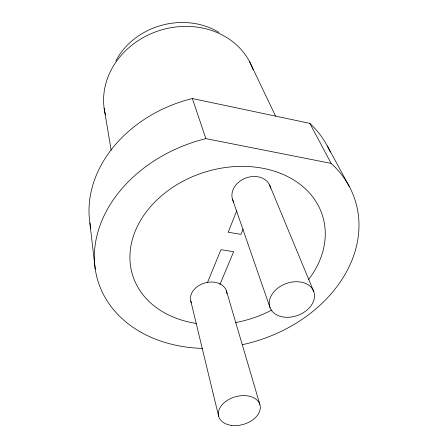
<?xml version="1.0" encoding="UTF-8"?>
<svg xmlns="http://www.w3.org/2000/svg" width="448" height="448" viewBox="0 0 448 448"><rect width="100%" height="100%" fill="white"/><g stroke="black" fill="none" stroke-linecap="round" stroke-linejoin="round"><path stroke-width="0.67" d="M236.718 210.79L228.178 232.249L241.007 234.366L243.113 229.197M207.413 282.694L220.937 249.698L233.66 251.709L219.906 284.508M115.758 61.04C134.669 24.954 184.341 11.463 219.027 32.441M202.418 348.41A134.781 104.3 -17.5 0 1 94.371 255.461A134.781 104.3 -17.5 0 1 205.867 138.628L331.134 163.386A134.781 104.3 -17.5 0 1 348.74 267.49A134.781 104.3 -17.5 0 1 242.206 344.725M90.815 228.217A126.028 101.198 -17.5 0 1 192.371 98.538L309.809 123.346A126.028 101.198 -17.5 0 1 330.288 152.141M327.286 145.908L349.373 186.659M309.809 123.346L331.134 163.386M249.441 61.382L275.604 116.2M269.618 185.058L313.796 291.659A23.296 16.94 -20 0 1 285.802 317.279A23.296 16.94 -20 0 1 276.007 289.621A23.296 16.94 -20 0 1 313.796 291.659M232.434 199.08L270.116 307.849M192.371 98.538L205.867 138.628M226.43 290.864L259.829 404.387M190.781 300.983L218.618 416.192M104.143 108.326L111.182 150.332M89.88 222.992L95.245 269.035M105.454 115.007A77.28 67.491 -17.6 0 1 160.44 30.229A77.28 67.491 -17.6 0 1 253.12 69.737M196.582 323.467A99.506 76.843 -17.5 0 1 138.146 224.806A99.506 76.843 -17.5 0 1 274.73 171.298A99.506 76.843 -17.5 0 1 308.56 279.597M272.003 309.915A99.506 76.843 -17.5 0 1 235.458 322.599M233.822 202.182A19.902 15.915 -20.6 0 1 245.739 178.052A19.902 15.915 -20.6 0 1 270.626 188.311M191.453 302.837A18.53 13.821 -15.4 0 1 205.481 282.794A18.53 13.821 -15.4 0 1 226.934 293.782M231.538 425.387A21.437 14.375 -15.7 0 0 260.098 405.378A21.437 14.375 -15.7 0 0 226.307 401.016A21.437 14.375 -15.7 0 0 231.538 425.387"/></g></svg>
